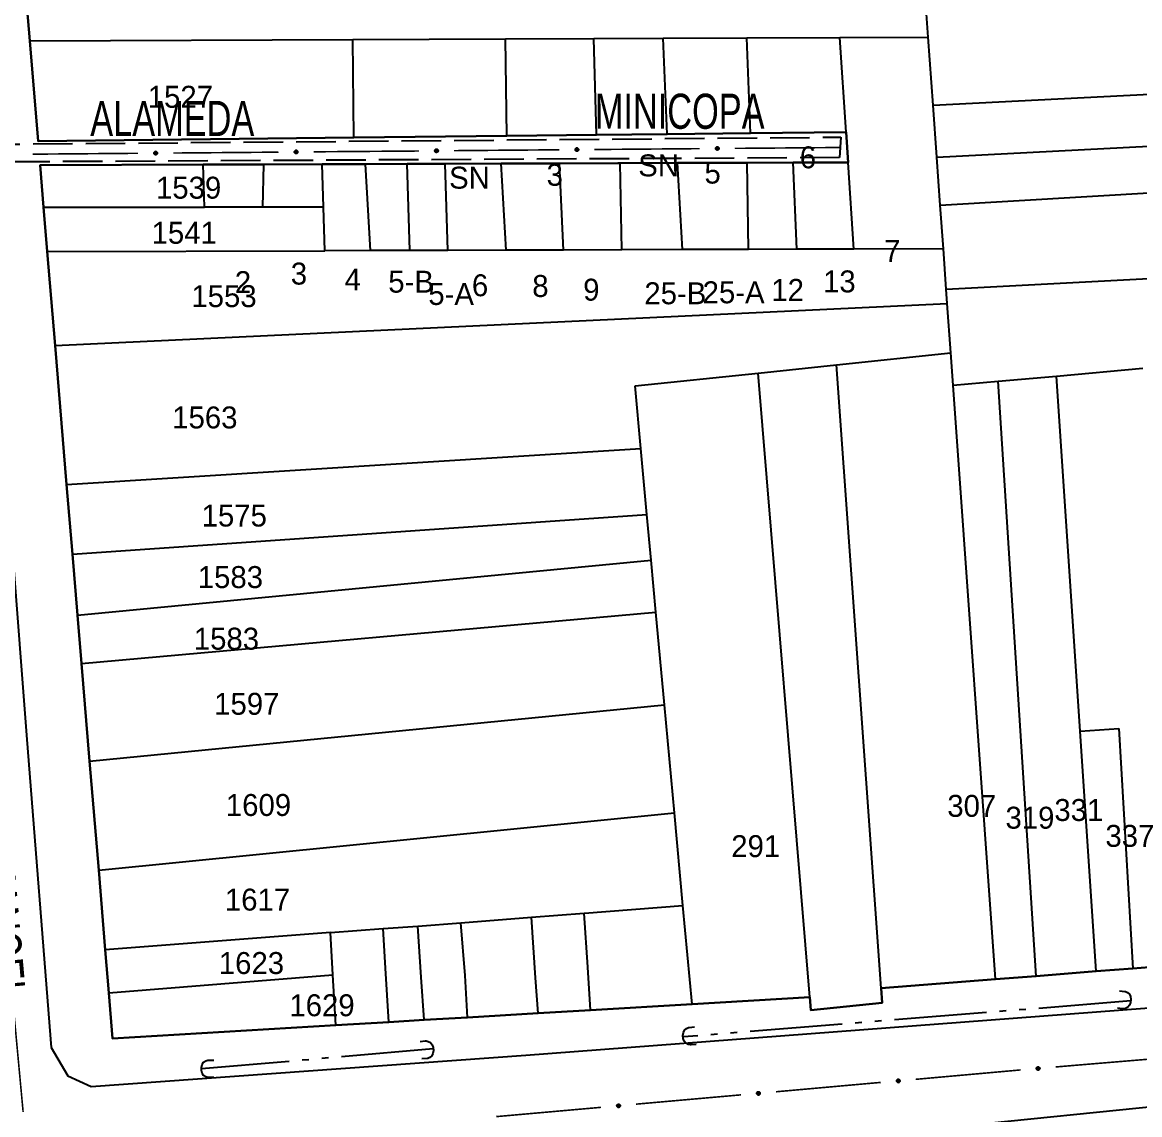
# Model space of a CAD drawing. Extents: x 201225 to 202591, y 4854937 to 4856079.
# Drawn here: x 201496.4 to 201623.7, y 4855297 to 4855421.5 of the extents above; entities that cross this region are included whole.
import ezdxf
from ezdxf.enums import TextEntityAlignment as Align

# ---------------------------------------------------------------- set-up
doc = ezdxf.new("R2010")
doc.units = 0
doc.header["$LTSCALE"] = 1.5
doc.header["$MEASUREMENT"] = 0
doc.linetypes.add('TRACO_05', pattern=[11, 7, -1, 0.5, -1, 0.5, -1])
doc.linetypes.add('TRACO_11', pattern=[8, 3, -1, 3, -1])
for name, color, linetype in [('CD_MALHA_LOTES', 7, 'CONTINUOUS'), ('HD-VALAS-DRENOS', 170, 'CONTINUOUS'), ('RU-QUADRA', 210, 'CONTINUOUS'), ('SV-BUEIRO-VALA', 7, 'CONTINUOUS'), ('SV-EIXO-RUA-PAV', 20, 'CONTINUOUS'), ('SV-RUA-PAVIM', 7, 'CONTINUOUS'), ('SV-TXT-RUA-PAV', 7, 'CONTINUOUS'), ('Th_NmrPort', 7, 'CONTINUOUS')]:
    doc.layers.add(name, color=color, linetype=linetype)
doc.styles.add('ARIAL', font='ARIAL.SHX')

# ---------------------------------------------------------------- blocks, each defined once
blk = doc.blocks.new('COD120', base_point=(202325.86, 4856054.02))
at = {"layer": 'SV-BUEIRO-VALA'}
blk.add_lwpolyline([(202324.86, 4856052.62), (202324.86, 4856053.203333), (202324.86, 4856053.290833), (202324.943333, 4856053.524167), (202325.11, 4856053.786667), (202325.36, 4856053.9325), (202325.693333, 4856054.02), (202326.026667, 4856054.02), (202326.36, 4856053.9325), (202326.61, 4856053.786667), (202326.776667, 4856053.524167), (202326.86, 4856053.290833), (202326.86, 4856053.203333), (202326.86, 4856052.62)], dxfattribs=at)

msp = doc.modelspace()

# ---------------------------------------------------------------- linework, layer by layer
at = {"layer": 'CD_MALHA_LOTES', "linetype": 'Continuous', "flags": 128}
for points in [[(201497.21, 4855419.38), (201496.76, 4855424.75)], [(201599.6, 4855419.82), (201599.4, 4855422.47)], [(201497.21, 4855419.38), (201534.02, 4855419.54)], [(201498.16, 4855407.95), (201497.21, 4855419.38)], [(201534.02, 4855419.54), (201551.43, 4855419.61)], [(201534.16, 4855408.36), (201534.02, 4855419.54)], [(201551.43, 4855419.61), (201561.51, 4855419.66)], [(201551.57, 4855408.55), (201551.43, 4855419.61)], [(201561.51, 4855419.66), (201569.41, 4855419.69)], [(201561.81, 4855408.66), (201561.51, 4855419.66)], [(201569.41, 4855419.69), (201578.91, 4855419.73)], [(201569.84, 4855408.75), (201569.41, 4855419.69)], [(201578.91, 4855419.73), (201589.53, 4855419.78)], [(201579.34, 4855408.86), (201578.91, 4855419.73)], [(201589.53, 4855419.78), (201599.6, 4855419.82)], [(201590.25, 4855408.98), (201589.53, 4855419.78)], [(201600.15, 4855412.06), (201599.6, 4855419.82)], [(201600.15, 4855412.06), (201700.39, 4855417.13)], [(201600.58, 4855406.13), (201600.15, 4855412.06)], [(201600.58, 4855406.13), (201700.85, 4855411.35)], [(201590.25, 4855408.98), (201579.34, 4855408.86)], [(201590.47, 4855405.53), (201590.25, 4855408.98)], [(201534.16, 4855408.36), (201498.16, 4855407.95)], [(201551.57, 4855408.55), (201534.16, 4855408.36)], [(201561.81, 4855408.66), (201551.57, 4855408.55)], [(201569.84, 4855408.75), (201561.81, 4855408.66)], [(201579.34, 4855408.86), (201569.84, 4855408.75)], [(201600.97, 4855400.66), (201701.23, 4855406.6)], [(201498.39, 4855405.21), (201516.96, 4855405.28)], [(201498.79, 4855400.43), (201498.39, 4855405.21)], [(201516.96, 4855405.28), (201523.9, 4855405.3)], [(201517.11, 4855400.44), (201516.96, 4855405.28)], [(201523.76, 4855400.45), (201523.9, 4855405.3)], [(201523.9, 4855405.3), (201530.55, 4855405.33)], [(201530.55, 4855405.33), (201535.47, 4855405.34)], [(201530.69, 4855400.45), (201530.55, 4855405.33)], [(201535.47, 4855405.34), (201540.24, 4855405.36)], [(201536.04, 4855395.48), (201535.47, 4855405.34)], [(201540.24, 4855405.36), (201544.57, 4855405.37)], [(201540.53, 4855395.49), (201540.24, 4855405.36)], [(201544.57, 4855405.37), (201550.93, 4855405.4)], [(201544.86, 4855395.51), (201544.57, 4855405.37)], [(201550.93, 4855405.4), (201557.58, 4855405.42)], [(201551.51, 4855395.53), (201550.93, 4855405.4)], [(201557.58, 4855405.42), (201564.5, 4855405.45)], [(201558.02, 4855395.55), (201557.58, 4855405.42)], [(201564.5, 4855405.45), (201571.03, 4855405.47)], [(201564.67, 4855395.57), (201564.5, 4855405.45)], [(201571.03, 4855405.47), (201578.98, 4855405.49)], [(201571.61, 4855395.59), (201571.03, 4855405.47)], [(201578.98, 4855405.49), (201584.19, 4855405.51)], [(201579.13, 4855395.61), (201578.98, 4855405.49)], [(201584.19, 4855405.51), (201590.47, 4855405.53)], [(201584.62, 4855395.63), (201584.19, 4855405.51)], [(201591.13, 4855395.65), (201590.47, 4855405.53)], [(201600.97, 4855400.66), (201600.58, 4855406.13)], [(201498.79, 4855400.43), (201517.11, 4855400.44)], [(201499.21, 4855395.37), (201498.79, 4855400.43)], [(201523.76, 4855400.45), (201517.11, 4855400.44)], [(201530.69, 4855400.45), (201523.76, 4855400.45)], [(201530.84, 4855395.46), (201530.69, 4855400.45)], [(201601.32, 4855395.68), (201600.97, 4855400.66)], [(201601.65, 4855391.1), (201702.04, 4855396.38)], [(201499.21, 4855395.37), (201530.84, 4855395.46)], [(201500.1, 4855384.66), (201499.21, 4855395.37)], [(201536.04, 4855395.48), (201530.84, 4855395.46)], [(201540.53, 4855395.49), (201536.04, 4855395.48)], [(201544.86, 4855395.51), (201540.53, 4855395.49)], [(201551.51, 4855395.53), (201544.86, 4855395.51)], [(201558.02, 4855395.55), (201551.51, 4855395.53)], [(201564.67, 4855395.57), (201558.02, 4855395.55)], [(201571.61, 4855395.59), (201564.67, 4855395.57)], [(201579.13, 4855395.61), (201571.61, 4855395.59)], [(201584.62, 4855395.63), (201579.13, 4855395.61)], [(201591.13, 4855395.65), (201584.62, 4855395.63)], [(201601.32, 4855395.68), (201591.13, 4855395.65)], [(201601.65, 4855391.1), (201601.32, 4855395.68)], [(201601.76, 4855389.44), (201601.65, 4855391.1)], [(201500.1, 4855384.66), (201601.76, 4855389.44)], [(201602.16, 4855383.82), (201601.76, 4855389.44)], [(201501.41, 4855368.84), (201500.1, 4855384.66)], [(201589.15, 4855382.46), (201602.16, 4855383.82)], [(201602.43, 4855380.14), (201602.16, 4855383.82)], [(201580.21, 4855381.53), (201589.15, 4855382.46)], [(201594.23, 4855311.43), (201589.15, 4855382.46)], [(201566.19, 4855380.06), (201580.21, 4855381.53)], [(201586.11, 4855310.41), (201580.21, 4855381.53)], [(201607.56, 4855380.6), (201614.22, 4855381.19)], [(201614.22, 4855381.19), (201624.05, 4855382.07)], [(201616.92, 4855340.74), (201614.22, 4855381.19)], [(201566.84, 4855372.94), (201566.19, 4855380.06)], [(201602.43, 4855380.14), (201607.56, 4855380.6)], [(201607.25, 4855312.45), (201602.43, 4855380.14)], [(201611.89, 4855312.82), (201607.56, 4855380.6)], [(201501.41, 4855368.84), (201566.84, 4855372.94)], [(201567.54, 4855365.4), (201566.84, 4855372.94)], [(201502.07, 4855360.89), (201501.41, 4855368.84)], [(201502.07, 4855360.89), (201567.54, 4855365.4)], [(201568.02, 4855360.22), (201567.54, 4855365.4)], [(201502.65, 4855353.95), (201502.07, 4855360.89)], [(201502.65, 4855353.95), (201568.02, 4855360.22)], [(201568.56, 4855354.28), (201568.02, 4855360.22)], [(201503.11, 4855348.44), (201568.56, 4855354.28)], [(201569.54, 4855343.71), (201568.56, 4855354.28)], [(201503.11, 4855348.44), (201502.65, 4855353.95)], [(201504.03, 4855337.3), (201503.11, 4855348.44)], [(201504.03, 4855337.3), (201569.54, 4855343.71)], [(201570.67, 4855331.41), (201569.54, 4855343.71)], [(201616.92, 4855340.74), (201621.31, 4855341.01)], [(201618.75, 4855313.36), (201616.92, 4855340.74)], [(201621.31, 4855341.01), (201622.92, 4855313.69)], [(201505.07, 4855324.88), (201504.03, 4855337.3)], [(201505.07, 4855324.88), (201570.67, 4855331.41)], [(201571.65, 4855320.84), (201570.67, 4855331.41)], [(201505.82, 4855315.81), (201505.07, 4855324.88)], [(201554.38, 4855319.52), (201560.39, 4855319.98)], [(201561.11, 4855308.93), (201560.8, 4855313.83), (201560.39, 4855319.98)], [(201560.39, 4855319.98), (201560.44, 4855319.98)], [(201560.44, 4855319.98), (201571.65, 4855320.84)], [(201572.68, 4855309.62), (201571.65, 4855320.84)], [(201541.42, 4855318.52), (201546.32, 4855318.88)], [(201546.32, 4855318.88), (201554.38, 4855319.52)], [(201547.08, 4855308.1), (201546.83, 4855312.88), (201546.32, 4855318.88)], [(201555.14, 4855308.58), (201554.86, 4855312.63), (201554.38, 4855319.52)], [(201531.5, 4855317.78), (201505.82, 4855315.81)], [(201531.5, 4855317.78), (201537.47, 4855318.23)], [(201531.77, 4855312.96), (201531.5, 4855317.78)], [(201537.47, 4855318.23), (201541.42, 4855318.52)], [(201538.12, 4855307.57), (201537.76, 4855313.72), (201537.47, 4855318.23)], [(201542.17, 4855307.81), (201541.83, 4855312.68), (201541.42, 4855318.52)], [(201506.23, 4855310.91), (201505.82, 4855315.81)], [(201622.92, 4855313.69), (201618.75, 4855313.36)], [(201627.66, 4855314.06), (201622.92, 4855313.69)], [(201506.23, 4855310.91), (201531.77, 4855312.96)], [(201532.11, 4855307.21), (201531.77, 4855312.96)], [(201607.25, 4855312.45), (201594.23, 4855311.43)], [(201611.89, 4855312.82), (201607.25, 4855312.45)], [(201618.75, 4855313.36), (201611.89, 4855312.82)], [(201594.23, 4855311.43), (201594.35, 4855309.77)], [(201506.66, 4855305.71), (201506.23, 4855310.91)], [(201586.11, 4855310.41), (201572.68, 4855309.62)], [(201586.23, 4855308.94), (201586.11, 4855310.41)], [(201594.35, 4855309.77), (201586.23, 4855308.94)], [(201555.14, 4855308.58), (201547.08, 4855308.1)], [(201561.11, 4855308.93), (201555.14, 4855308.58)], [(201572.68, 4855309.62), (201561.11, 4855308.93)], [(201532.11, 4855307.21), (201506.66, 4855305.71)], [(201538.12, 4855307.57), (201532.11, 4855307.21)], [(201542.17, 4855307.81), (201538.12, 4855307.57)], [(201547.08, 4855308.1), (201542.17, 4855307.81)]]:
    msp.add_lwpolyline(points, dxfattribs=at)
at = {"layer": 'HD-VALAS-DRENOS', "linetype": 'TRACO_05'}
for points in [[(201622.68, 4855309.98, 10.89), (201571.66, 4855305.88, 11.21)], [(201543.2, 4855304.51, 11.39), (201516.79, 4855302.24, 11.39)]]:
    msp.add_polyline3d(points, dxfattribs=at)
at = {"layer": 'RU-QUADRA', "linetype": 'Continuous', "flags": 128}
msp.add_lwpolyline([(201496.76, 4855424.75), (201497.21, 4855419.38), (201498.16, 4855407.95), (201534.16, 4855408.36), (201551.57, 4855408.55), (201561.81, 4855408.66), (201569.84, 4855408.75), (201579.34, 4855408.86), (201590.25, 4855408.98), (201590.47, 4855405.53), (201584.19, 4855405.51), (201578.98, 4855405.49), (201571.03, 4855405.47), (201564.23, 4855405.44), (201557.58, 4855405.42), (201550.93, 4855405.4), (201544.57, 4855405.37), (201540.24, 4855405.36), (201535.47, 4855405.34), (201530.55, 4855405.33), (201523.9, 4855405.3), (201516.96, 4855405.28), (201498.39, 4855405.21), (201498.79, 4855400.43), (201499.21, 4855395.37), (201500.1, 4855384.66), (201501.41, 4855368.84), (201502.07, 4855360.89), (201502.65, 4855353.95), (201503.11, 4855348.44), (201504.03, 4855337.3), (201505.07, 4855324.88), (201505.82, 4855315.81), (201506.23, 4855310.91), (201506.66, 4855305.71), (201532.11, 4855307.21), (201538.12, 4855307.57), (201542.17, 4855307.81), (201547.08, 4855308.1), (201555.14, 4855308.58), (201561.11, 4855308.93), (201572.68, 4855309.62), (201586.11, 4855310.41), (201586.23, 4855308.94), (201594.35, 4855309.77), (201594.23, 4855311.43), (201607.25, 4855312.45), (201611.89, 4855312.82), (201618.75, 4855313.36), (201622.92, 4855313.69), (201627.66, 4855314.06)], dxfattribs=at)
at = {"layer": 'SV-EIXO-RUA-PAV', "const_width": 0.18}
for points in [[(201509.56, 4855406.57), (201497.56, 4855406.47)], [(201525.56, 4855406.7), (201513.56, 4855406.6)], [(201541.56, 4855406.83), (201529.56, 4855406.74)], [(201557.56, 4855406.97), (201545.56, 4855406.87)], [(201573.56, 4855407.1), (201561.56, 4855407)], [(201589.56, 4855407.23), (201577.56, 4855407.13)], [(201495.35, 4855309.29), (201496.46, 4855297.34)], [(201614.12, 4855302.46), (201626.07, 4855303.46)], [(201598.18, 4855301.05), (201610.13, 4855302.12)], [(201582.24, 4855299.63), (201594.19, 4855300.7)], [(201566.3, 4855298.22), (201578.26, 4855299.28)], [(201550.37, 4855296.8), (201562.32, 4855297.86)]]:
    msp.add_lwpolyline(points, dxfattribs=at)
at = {"layer": 'SV-EIXO-RUA-PAV'}
for points in [[(201511.71, 4855406.48), (201511.67, 4855406.44), (201511.64, 4855406.42), (201511.6, 4855406.41), (201511.57, 4855406.41), (201511.53, 4855406.41), (201511.5, 4855406.42), (201511.46, 4855406.44), (201511.43, 4855406.47), (201511.4, 4855406.51), (201511.39, 4855406.55), (201511.39, 4855406.58), (201511.39, 4855406.62), (201511.4, 4855406.65), (201511.42, 4855406.69), (201511.46, 4855406.73), (201511.49, 4855406.75), (201511.53, 4855406.76), (201511.56, 4855406.76), (201511.6, 4855406.76), (201511.63, 4855406.75), (201511.67, 4855406.73), (201511.71, 4855406.69), (201511.73, 4855406.66), (201511.74, 4855406.62), (201511.74, 4855406.59), (201511.74, 4855406.55), (201511.73, 4855406.52), (201511.71, 4855406.48)], [(201527.71, 4855406.61), (201527.67, 4855406.58), (201527.64, 4855406.55), (201527.6, 4855406.54), (201527.57, 4855406.54), (201527.53, 4855406.54), (201527.5, 4855406.55), (201527.46, 4855406.57), (201527.42, 4855406.61), (201527.4, 4855406.65), (201527.39, 4855406.68), (201527.39, 4855406.72), (201527.39, 4855406.75), (201527.4, 4855406.79), (201527.42, 4855406.82), (201527.46, 4855406.86), (201527.49, 4855406.88), (201527.53, 4855406.89), (201527.56, 4855406.89), (201527.6, 4855406.89), (201527.63, 4855406.88), (201527.67, 4855406.86), (201527.71, 4855406.82), (201527.73, 4855406.79), (201527.74, 4855406.75), (201527.74, 4855406.72), (201527.74, 4855406.68), (201527.73, 4855406.65), (201527.71, 4855406.61)], [(201543.71, 4855406.74), (201543.67, 4855406.71), (201543.64, 4855406.68), (201543.6, 4855406.67), (201543.57, 4855406.67), (201543.53, 4855406.67), (201543.5, 4855406.68), (201543.46, 4855406.7), (201543.42, 4855406.74), (201543.4, 4855406.78), (201543.39, 4855406.81), (201543.39, 4855406.85), (201543.39, 4855406.88), (201543.4, 4855406.92), (201543.42, 4855406.95), (201543.46, 4855406.99), (201543.49, 4855407.01), (201543.53, 4855407.02), (201543.56, 4855407.02), (201543.6, 4855407.02), (201543.63, 4855407.01), (201543.67, 4855406.99), (201543.7, 4855406.96), (201543.73, 4855406.92), (201543.74, 4855406.88), (201543.74, 4855406.85), (201543.74, 4855406.81), (201543.73, 4855406.78), (201543.71, 4855406.74)], [(201559.71, 4855406.87), (201559.67, 4855406.84), (201559.64, 4855406.82), (201559.6, 4855406.8), (201559.57, 4855406.8), (201559.53, 4855406.81), (201559.5, 4855406.82), (201559.46, 4855406.84), (201559.42, 4855406.87), (201559.4, 4855406.91), (201559.39, 4855406.94), (201559.39, 4855406.98), (201559.39, 4855407.01), (201559.4, 4855407.05), (201559.42, 4855407.09), (201559.46, 4855407.12), (201559.49, 4855407.14), (201559.53, 4855407.15), (201559.56, 4855407.16), (201559.6, 4855407.15), (201559.63, 4855407.14), (201559.67, 4855407.12), (201559.7, 4855407.09), (201559.73, 4855407.05), (201559.74, 4855407.02), (201559.74, 4855406.98), (201559.74, 4855406.95), (201559.73, 4855406.91), (201559.71, 4855406.87)], [(201575.71, 4855407.01), (201575.67, 4855406.97), (201575.63, 4855406.95), (201575.6, 4855406.94), (201575.56, 4855406.93), (201575.53, 4855406.94), (201575.49, 4855406.95), (201575.46, 4855406.97), (201575.42, 4855407), (201575.4, 4855407.04), (201575.39, 4855407.08), (201575.39, 4855407.11), (201575.39, 4855407.14), (201575.4, 4855407.18), (201575.42, 4855407.22), (201575.46, 4855407.25), (201575.49, 4855407.27), (201575.53, 4855407.28), (201575.56, 4855407.29), (201575.6, 4855407.28), (201575.63, 4855407.27), (201575.67, 4855407.25), (201575.7, 4855407.22), (201575.73, 4855407.18), (201575.74, 4855407.15), (201575.74, 4855407.11), (201575.74, 4855407.08), (201575.73, 4855407.04), (201575.71, 4855407.01)], [(201611.97, 4855302.39), (201612, 4855302.42), (201612.04, 4855302.45), (201612.07, 4855302.46), (201612.11, 4855302.47), (201612.14, 4855302.47), (201612.18, 4855302.46), (201612.21, 4855302.44), (201612.25, 4855302.41), (201612.28, 4855302.38), (201612.29, 4855302.34), (201612.3, 4855302.31), (201612.3, 4855302.27), (201612.29, 4855302.24), (201612.27, 4855302.2), (201612.24, 4855302.16), (201612.2, 4855302.13), (201612.17, 4855302.12), (201612.13, 4855302.12), (201612.1, 4855302.12), (201612.06, 4855302.12), (201612.03, 4855302.14), (201611.99, 4855302.18), (201611.96, 4855302.21), (201611.95, 4855302.24), (201611.95, 4855302.28), (201611.94, 4855302.31), (201611.95, 4855302.35), (201611.97, 4855302.39)], [(201596.03, 4855300.97), (201596.06, 4855301.01), (201596.1, 4855301.04), (201596.13, 4855301.05), (201596.17, 4855301.05), (201596.2, 4855301.05), (201596.24, 4855301.05), (201596.28, 4855301.03), (201596.31, 4855301), (201596.34, 4855300.96), (201596.35, 4855300.93), (201596.36, 4855300.89), (201596.36, 4855300.86), (201596.35, 4855300.82), (201596.33, 4855300.78), (201596.3, 4855300.75), (201596.27, 4855300.72), (201596.23, 4855300.71), (201596.2, 4855300.7), (201596.16, 4855300.7), (201596.13, 4855300.71), (201596.09, 4855300.73), (201596.05, 4855300.76), (201596.03, 4855300.79), (201596.01, 4855300.83), (201596.01, 4855300.86), (201596.01, 4855300.9), (201596.01, 4855300.93), (201596.03, 4855300.97)], [(201580.1, 4855299.55), (201580.13, 4855299.59), (201580.16, 4855299.62), (201580.2, 4855299.63), (201580.23, 4855299.64), (201580.27, 4855299.64), (201580.3, 4855299.63), (201580.34, 4855299.61), (201580.38, 4855299.58), (201580.4, 4855299.54), (201580.42, 4855299.51), (201580.42, 4855299.48), (201580.42, 4855299.44), (201580.41, 4855299.4), (201580.4, 4855299.37), (201580.36, 4855299.33), (201580.33, 4855299.3), (201580.3, 4855299.29), (201580.26, 4855299.28), (201580.22, 4855299.29), (201580.19, 4855299.29), (201580.15, 4855299.31), (201580.11, 4855299.34), (201580.09, 4855299.38), (201580.08, 4855299.41), (201580.07, 4855299.44), (201580.07, 4855299.48), (201580.08, 4855299.52), (201580.1, 4855299.55)], [(201564.16, 4855298.14), (201564.19, 4855298.17), (201564.22, 4855298.2), (201564.26, 4855298.21), (201564.29, 4855298.22), (201564.33, 4855298.22), (201564.36, 4855298.21), (201564.4, 4855298.19), (201564.44, 4855298.16), (201564.46, 4855298.13), (201564.48, 4855298.09), (201564.49, 4855298.06), (201564.49, 4855298.02), (201564.48, 4855297.99), (201564.46, 4855297.95), (201564.43, 4855297.91), (201564.39, 4855297.89), (201564.36, 4855297.87), (201564.32, 4855297.87), (201564.29, 4855297.87), (201564.25, 4855297.87), (201564.21, 4855297.89), (201564.18, 4855297.92), (201564.15, 4855297.96), (201564.14, 4855297.99), (201564.13, 4855298.03), (201564.13, 4855298.06), (201564.14, 4855298.1), (201564.16, 4855298.14)]]:
    msp.add_lwpolyline(points, close=True, dxfattribs=at)
for points in [[(201511.73, 4855406.66), (201511.39, 4855406.62)], [(201511.73, 4855406.64), (201511.39, 4855406.6)], [(201511.74, 4855406.62), (201511.39, 4855406.58)], [(201511.74, 4855406.6), (201511.39, 4855406.57)], [(201511.74, 4855406.59), (201511.39, 4855406.55)], [(201511.71, 4855406.69), (201511.4, 4855406.65)], [(201511.71, 4855406.68), (201511.4, 4855406.64)], [(201511.74, 4855406.57), (201511.4, 4855406.53)], [(201511.74, 4855406.55), (201511.4, 4855406.51)], [(201511.67, 4855406.73), (201511.42, 4855406.69)], [(201511.68, 4855406.71), (201511.42, 4855406.67)], [(201511.73, 4855406.53), (201511.42, 4855406.49)], [(201511.73, 4855406.52), (201511.43, 4855406.47)], [(201511.65, 4855406.73), (201511.45, 4855406.71)], [(201511.72, 4855406.5), (201511.45, 4855406.46)], [(201511.63, 4855406.75), (201511.46, 4855406.73)], [(201511.71, 4855406.48), (201511.46, 4855406.44)], [(201511.61, 4855406.75), (201511.48, 4855406.74)], [(201511.6, 4855406.76), (201511.49, 4855406.75)], [(201511.69, 4855406.46), (201511.49, 4855406.43)], [(201511.67, 4855406.44), (201511.5, 4855406.42)], [(201511.65, 4855406.43), (201511.52, 4855406.42)], [(201527.73, 4855406.79), (201527.39, 4855406.75)], [(201527.73, 4855406.77), (201527.39, 4855406.73)], [(201527.74, 4855406.75), (201527.39, 4855406.72)], [(201527.74, 4855406.74), (201527.39, 4855406.7)], [(201527.74, 4855406.72), (201527.39, 4855406.68)], [(201527.71, 4855406.82), (201527.4, 4855406.79)], [(201527.71, 4855406.81), (201527.4, 4855406.77)], [(201527.74, 4855406.7), (201527.4, 4855406.66)], [(201527.74, 4855406.68), (201527.4, 4855406.65)], [(201527.67, 4855406.86), (201527.42, 4855406.82)], [(201527.68, 4855406.84), (201527.42, 4855406.8)], [(201527.73, 4855406.66), (201527.42, 4855406.63)], [(201527.73, 4855406.65), (201527.42, 4855406.61)], [(201527.65, 4855406.87), (201527.45, 4855406.84)], [(201527.72, 4855406.63), (201527.45, 4855406.59)], [(201527.63, 4855406.88), (201527.46, 4855406.86)], [(201527.71, 4855406.61), (201527.46, 4855406.57)], [(201527.61, 4855406.88), (201527.48, 4855406.87)], [(201527.6, 4855406.89), (201527.49, 4855406.88)], [(201527.69, 4855406.59), (201527.49, 4855406.56)], [(201527.67, 4855406.58), (201527.5, 4855406.55)], [(201527.65, 4855406.56), (201527.52, 4855406.55)], [(201527.64, 4855406.55), (201527.53, 4855406.54)], [(201543.73, 4855406.92), (201543.39, 4855406.88)], [(201543.73, 4855406.9), (201543.39, 4855406.86)], [(201543.74, 4855406.88), (201543.39, 4855406.85)], [(201543.74, 4855406.87), (201543.39, 4855406.83)], [(201543.74, 4855406.85), (201543.39, 4855406.81)], [(201543.7, 4855406.96), (201543.4, 4855406.92)], [(201543.71, 4855406.94), (201543.4, 4855406.9)], [(201543.74, 4855406.83), (201543.4, 4855406.79)], [(201543.74, 4855406.81), (201543.4, 4855406.78)], [(201543.67, 4855406.99), (201543.42, 4855406.95)], [(201543.68, 4855406.97), (201543.42, 4855406.94)], [(201543.73, 4855406.8), (201543.42, 4855406.76)], [(201543.73, 4855406.78), (201543.42, 4855406.74)], [(201543.65, 4855407), (201543.45, 4855406.97)], [(201543.72, 4855406.76), (201543.45, 4855406.72)], [(201543.63, 4855407.01), (201543.46, 4855406.99)], [(201543.71, 4855406.74), (201543.46, 4855406.7)], [(201543.61, 4855407.02), (201543.48, 4855407)], [(201543.6, 4855407.02), (201543.49, 4855407.01)], [(201543.69, 4855406.72), (201543.49, 4855406.7)], [(201543.67, 4855406.71), (201543.5, 4855406.68)], [(201543.65, 4855406.69), (201543.52, 4855406.68)], [(201543.64, 4855406.68), (201543.53, 4855406.67)], [(201559.73, 4855407.05), (201559.39, 4855407.01)], [(201559.73, 4855407.03), (201559.39, 4855407)], [(201559.74, 4855407.02), (201559.39, 4855406.98)], [(201559.74, 4855407), (201559.39, 4855406.96)], [(201559.74, 4855406.98), (201559.39, 4855406.94)], [(201559.7, 4855407.09), (201559.4, 4855407.05)], [(201559.71, 4855407.07), (201559.4, 4855407.03)], [(201559.73, 4855406.96), (201559.4, 4855406.92)], [(201559.74, 4855406.95), (201559.4, 4855406.91)], [(201559.68, 4855407.1), (201559.41, 4855407.07)], [(201559.67, 4855407.12), (201559.42, 4855407.09)], [(201559.73, 4855406.93), (201559.42, 4855406.89)], [(201559.73, 4855406.91), (201559.42, 4855406.87)], [(201559.72, 4855406.89), (201559.44, 4855406.86)], [(201559.65, 4855407.13), (201559.45, 4855407.1)], [(201559.63, 4855407.14), (201559.46, 4855407.12)], [(201559.71, 4855406.87), (201559.46, 4855406.84)], [(201559.61, 4855407.15), (201559.48, 4855407.13)], [(201559.69, 4855406.86), (201559.48, 4855406.83)], [(201559.6, 4855407.15), (201559.49, 4855407.14)], [(201559.67, 4855406.84), (201559.5, 4855406.82)], [(201559.65, 4855406.83), (201559.52, 4855406.81)], [(201559.64, 4855406.82), (201559.53, 4855406.81)], [(201575.73, 4855407.18), (201575.39, 4855407.14)], [(201575.73, 4855407.17), (201575.39, 4855407.13)], [(201575.74, 4855407.15), (201575.39, 4855407.11)], [(201575.74, 4855407.13), (201575.39, 4855407.1)], [(201575.74, 4855407.11), (201575.39, 4855407.08)], [(201575.7, 4855407.22), (201575.4, 4855407.18)], [(201575.71, 4855407.2), (201575.4, 4855407.16)], [(201575.73, 4855407.09), (201575.4, 4855407.06)], [(201575.74, 4855407.08), (201575.4, 4855407.04)], [(201575.68, 4855407.23), (201575.41, 4855407.2)], [(201575.67, 4855407.25), (201575.42, 4855407.22)], [(201575.73, 4855407.06), (201575.42, 4855407.02)], [(201575.73, 4855407.04), (201575.42, 4855407)], [(201575.72, 4855407.03), (201575.44, 4855406.99)], [(201575.65, 4855407.26), (201575.45, 4855407.24)], [(201575.63, 4855407.27), (201575.46, 4855407.25)], [(201575.71, 4855407.01), (201575.46, 4855406.97)], [(201575.61, 4855407.28), (201575.48, 4855407.26)], [(201575.69, 4855406.99), (201575.48, 4855406.96)], [(201575.6, 4855407.28), (201575.49, 4855407.27)], [(201575.67, 4855406.97), (201575.49, 4855406.95)], [(201575.65, 4855406.96), (201575.52, 4855406.94)], [(201575.63, 4855406.95), (201575.53, 4855406.94)], [(201511.64, 4855406.42), (201511.53, 4855406.41)], [(201611.94, 4855302.31), (201612.28, 4855302.38)], [(201611.95, 4855302.35), (201612.25, 4855302.41)], [(201611.95, 4855302.33), (201612.26, 4855302.39)], [(201611.95, 4855302.3), (201612.28, 4855302.36)], [(201611.95, 4855302.28), (201612.29, 4855302.34)], [(201611.95, 4855302.26), (201612.29, 4855302.32)], [(201611.95, 4855302.24), (201612.3, 4855302.31)], [(201611.96, 4855302.37), (201612.23, 4855302.43)], [(201611.96, 4855302.23), (201612.29, 4855302.29)], [(201611.96, 4855302.21), (201612.3, 4855302.27)], [(201611.97, 4855302.39), (201612.21, 4855302.44)], [(201611.98, 4855302.19), (201612.29, 4855302.25)], [(201611.99, 4855302.41), (201612.19, 4855302.45)], [(201611.99, 4855302.18), (201612.29, 4855302.24)], [(201612, 4855302.42), (201612.18, 4855302.46)], [(201612.01, 4855302.16), (201612.28, 4855302.22)], [(201612.02, 4855302.44), (201612.15, 4855302.46)], [(201612.03, 4855302.14), (201612.27, 4855302.2)], [(201612.04, 4855302.45), (201612.14, 4855302.47)], [(201612.05, 4855302.14), (201612.25, 4855302.18)], [(201612.06, 4855302.12), (201612.24, 4855302.16)], [(201612.09, 4855302.12), (201612.21, 4855302.15)], [(201612.1, 4855302.12), (201612.2, 4855302.13)], [(201596.01, 4855300.93), (201596.31, 4855301)], [(201596.01, 4855300.92), (201596.32, 4855300.98)], [(201596.01, 4855300.9), (201596.34, 4855300.96)], [(201596.01, 4855300.88), (201596.34, 4855300.95)], [(201596.01, 4855300.86), (201596.35, 4855300.93)], [(201596.01, 4855300.85), (201596.36, 4855300.91)], [(201596.01, 4855300.83), (201596.36, 4855300.89)], [(201596.02, 4855300.95), (201596.29, 4855301.01)], [(201596.02, 4855300.81), (201596.36, 4855300.88)], [(201596.03, 4855300.97), (201596.28, 4855301.03)], [(201596.03, 4855300.79), (201596.36, 4855300.86)], [(201596.04, 4855300.78), (201596.35, 4855300.84)], [(201596.05, 4855300.99), (201596.25, 4855301.04)], [(201596.05, 4855300.76), (201596.35, 4855300.82)], [(201596.06, 4855301.01), (201596.24, 4855301.05)], [(201596.07, 4855300.75), (201596.34, 4855300.8)], [(201596.08, 4855301.03), (201596.21, 4855301.05)], [(201596.09, 4855300.73), (201596.33, 4855300.78)], [(201596.1, 4855301.04), (201596.2, 4855301.05)], [(201596.11, 4855300.72), (201596.31, 4855300.76)], [(201580.07, 4855299.48), (201580.4, 4855299.54)], [(201580.07, 4855299.46), (201580.4, 4855299.53)], [(201580.07, 4855299.44), (201580.42, 4855299.51)], [(201580.08, 4855299.52), (201580.38, 4855299.58)], [(201580.08, 4855299.5), (201580.38, 4855299.56)], [(201580.08, 4855299.43), (201580.42, 4855299.49)], [(201580.09, 4855299.53), (201580.35, 4855299.59)], [(201580.1, 4855299.55), (201580.34, 4855299.61)], [(201580.11, 4855299.57), (201580.31, 4855299.62)], [(201580.13, 4855299.59), (201580.3, 4855299.63)], [(201580.15, 4855299.61), (201580.27, 4855299.63)], [(201580.16, 4855299.62), (201580.27, 4855299.64)], [(201596.13, 4855300.71), (201596.3, 4855300.75)], [(201596.15, 4855300.71), (201596.28, 4855300.73)], [(201596.16, 4855300.7), (201596.27, 4855300.72)], [(201564.19, 4855298.17), (201564.36, 4855298.21)], [(201564.21, 4855298.19), (201564.34, 4855298.21)], [(201564.22, 4855298.2), (201564.33, 4855298.22)], [(201580.08, 4855299.41), (201580.42, 4855299.48)], [(201580.09, 4855299.39), (201580.42, 4855299.46)], [(201580.09, 4855299.38), (201580.42, 4855299.44)], [(201580.1, 4855299.36), (201580.41, 4855299.42)], [(201580.11, 4855299.34), (201580.41, 4855299.4)], [(201580.14, 4855299.33), (201580.4, 4855299.38)], [(201580.15, 4855299.31), (201580.4, 4855299.37)], [(201580.18, 4855299.3), (201580.37, 4855299.35)], [(201580.19, 4855299.29), (201580.36, 4855299.33)], [(201580.21, 4855299.29), (201580.34, 4855299.32)], [(201580.22, 4855299.29), (201580.33, 4855299.3)], [(201564.13, 4855298.06), (201564.46, 4855298.13)], [(201564.13, 4855298.03), (201564.48, 4855298.09)], [(201564.14, 4855298.1), (201564.44, 4855298.16)], [(201564.14, 4855298.08), (201564.45, 4855298.15)], [(201564.14, 4855298.05), (201564.47, 4855298.11)], [(201564.14, 4855298.01), (201564.48, 4855298.07)], [(201564.14, 4855297.99), (201564.49, 4855298.06)], [(201564.15, 4855298.12), (201564.42, 4855298.18)], [(201564.15, 4855297.97), (201564.48, 4855298.04)], [(201564.15, 4855297.96), (201564.49, 4855298.02)], [(201564.16, 4855298.14), (201564.4, 4855298.19)], [(201564.17, 4855297.94), (201564.48, 4855298)], [(201564.18, 4855298.16), (201564.38, 4855298.2)], [(201564.18, 4855297.92), (201564.48, 4855297.99)], [(201564.2, 4855297.91), (201564.46, 4855297.97)], [(201564.21, 4855297.89), (201564.46, 4855297.95)], [(201564.24, 4855297.89), (201564.44, 4855297.93)], [(201564.25, 4855297.87), (201564.43, 4855297.91)], [(201564.27, 4855297.87), (201564.4, 4855297.9)], [(201564.29, 4855297.87), (201564.39, 4855297.89)]]:
    msp.add_lwpolyline(points, dxfattribs=at)
at = {"layer": 'SV-RUA-PAVIM', "linetype": 'Continuous'}
for points in [[(201491.78, 4855405.57, 12.52), (201496.89, 4855339.76, 12.52), (201499.67, 4855304.69, 11.57), (201501.56, 4855301.46, 11.58), (201504.21, 4855300.23, 11.58), (201553.74, 4855303.82, 11.31), (201624.29, 4855309.14, 11.17), (201709.02, 4855316, 10.71), (201709.02, 4855315.99, 10.72), (201711.58, 4855317.3, 10.73), (201712.32, 4855319.58, 10.73), (201707.25, 4855398.33, 11.41), (201704.85, 4855437.89, 11.93)], [(201725.46, 4855158.56, 9.13), (201718.21, 4855250.06, 9.62), (201715.62, 4855285.66, 10.52), (201714.27, 4855299.97, 10.52), (201713.17, 4855302.97, 10.58), (201710.9, 4855304.75, 10.57), (201650.94, 4855300.52, 11.07), (201579.12, 4855293.24, 11.34), (201504.22, 4855287.22, 11.31), (201502.69, 4855286.56, 11.33), (201501.73, 4855284.94, 10.91), (201506.21, 4855227.4, 10.73), (201509.94, 4855176.01, 10.63), (201511.63, 4855165.67, 10.69), (201514.39, 4855152.69, 10.68), (201526.81, 4855112.44, 10.59), (201527.85, 4855109.22, 10.67), (201528.69, 4855107.83, 10.54), (201530.33, 4855106.96, 10.52), (201582.21, 4855111.68, 10.12), (201608.88, 4855113.53, 9.89), (201628.69, 4855114.9, 9.89), (201677.87, 4855119.28, 9.62), (201724.24, 4855123.2, 9.3)]]:
    msp.add_polyline3d(points, dxfattribs=at)
at = {"layer": 'SV-RUA-PAVIM', "linetype": 'TRACO_11'}
msp.add_polyline3d([(201491.59, 4855407.59, 12.52), (201589.62, 4855408.41, 12.52), (201589.5, 4855406.08, 12.52), (201491.78, 4855405.57, 12.52)], dxfattribs=at)

# ---------------------------------------------------------------- block references
at = {"layer": 'SV-BUEIRO-VALA'}
for p, rotation in [((201622.68, 4855309.98, 11.4), 263), ((201571.66, 4855305.88, 11.4), 96), ((201543.2, 4855304.51, 11.4), 275.9999999999999), ((201516.79, 4855302.24, 11.4), 90)]:
    msp.add_blockref('COD120', p, dxfattribs=dict(at, rotation=rotation))

# ---------------------------------------------------------------- texts
at = {"layer": 'SV-TXT-RUA-PAV', "style": 'ARIAL', "width": 0.7}
for s, p in [('MINICOPA', (201561.61, 4855409.36)), ('ALAMEDA', (201504.11, 4855408.54))]:
    msp.add_text(s, height=4, dxfattribs=at).set_placement(p)
msp.add_text('MANOEL', height=4, rotation=275, dxfattribs=at).set_placement((201491.39, 4855326.38))
at = {"layer": 'Th_NmrPort', "color": 1}
for s, p in [('1527', (201510.66, 4855413.01)), ('SN', (201566.55, 4855405.19)), ('6', (201584.96, 4855406.11)), ('3', (201556.11, 4855404.12)), ('5', (201574.1, 4855404.37)), ('1539', (201511.6, 4855402.65)), ('SN', (201545, 4855403.79)), ('1541', (201511.1, 4855397.51)), ('7', (201594.57, 4855395.45)), ('3', (201526.96, 4855392.86)), ('2', (201520.58, 4855391.89)), ('4', (201533.09, 4855392.19)), ('5-B', (201538.07, 4855391.94)), ('6', (201547.6, 4855391.53)), ('8', (201554.48, 4855391.45)), ('13', (201587.61, 4855391.97)), ('1553', (201515.63, 4855390.29)), ('5-A', (201542.63, 4855390.54)), ('9', (201560.28, 4855391.03)), ('25-B', (201567.25, 4855390.62)), ('25-A', (201573.89, 4855390.73)), ('12', (201581.72, 4855391)), ('1563', (201513.45, 4855376.47)), ('1575', (201516.8, 4855365.29)), ('1583', (201516.36, 4855358.28)), ('1583', (201515.91, 4855351.26)), ('1597', (201518.23, 4855343.84)), ('1609', (201519.56, 4855332.31)), ('307', (201601.77, 4855332.21)), ('331', (201613.97, 4855331.74)), ('319', (201608.4, 4855330.86)), ('337', (201619.79, 4855328.79)), ('291', (201577.15, 4855327.62)), ('1617', (201519.45, 4855321.53)), ('1623', (201518.76, 4855314.3)), ('1629', (201526.8, 4855309.49))]:
    msp.add_text(s, height=2.5, dxfattribs=at).set_placement(p, align=Align.MIDDLE_LEFT)

doc.saveas('drawing.dxf')
